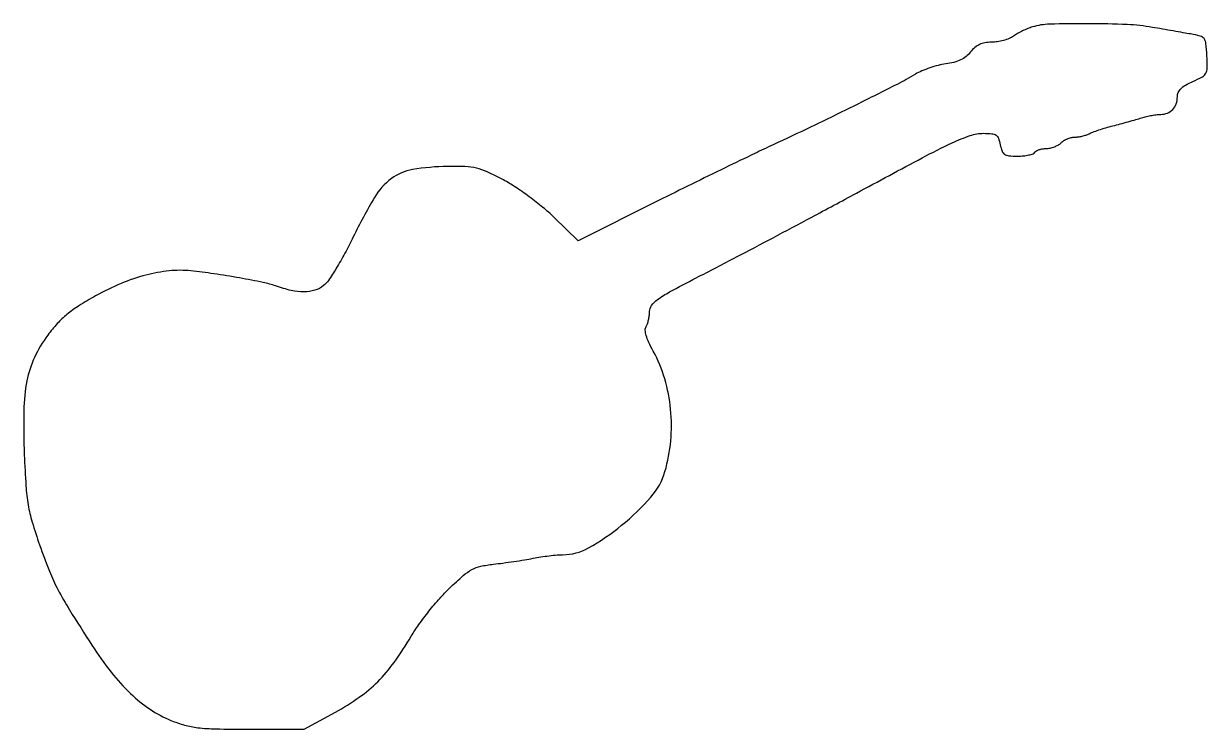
# Model space of a CAD drawing. Extents: x 0 to 312, y 0 to 186.
import ezdxf

# ---------------------------------------------------------------- set-up
doc = ezdxf.new("R2010")
doc.units = 0

msp = doc.modelspace()

# ---------------------------------------------------------------- linework, layer by layer
msp.add_lwpolyline([(265.818777, 185.018924, 0.024855), (264.625889, 184.593194, 0.014867), (263.252099, 183.976015, 0.014868), (261.917693, 183.278429, 0.024901), (260.846271, 182.604877, -0.055838), (259.71788, 181.989236, -0.029286), (258.202885, 181.471433, -0.028727), (256.569109, 181.117486, -0.038997), (255.065058, 181, 0.041068), (253.31791, 180.856254, 0.067481), (251.90256, 180.420083, 0.069552), (250.683794, 179.634459, 0.046585), (249.531962, 178.437624, -0.055358), (248.334655, 177.23634, -0.056711), (246.912121, 176.338225, -0.049885), (245.166966, 175.700869, -0.029754), (242.994397, 175.280818, 0.029425), (241.018408, 174.900121, 0.01923), (238.792104, 174.241536, 0.019354), (236.664246, 173.428978, 0.034711), (235, 172.577568, -0.018214), (230.173821, 169.904255, -0.002193), (219.300334, 164.448593, -0.002845), (207.575219, 158.712768, -0.004563), (197.5, 153.96773, 0.00448), (192.6801, 151.698716, 0.001148), (184.926837, 147.941596, 0.00117), (176.098807, 143.61301, 0.001188), (167.336042, 139.265067), (146.172084, 128.701134), (139.836042, 134.852422, 0.020364), (136.90126, 137.478181, 0.013139), (133.304962, 140.285921, 0.013211), (129.637674, 142.850058, 0.024169), (126.5, 144.711458, 0.013219), (122.222823, 146.834159, 0.049074), (119.385126, 147.825734, 0.04983), (116.430271, 148.237675, 0.013922), (111.757219, 148.289537, 0.037173), (102.577072, 147.451304, 0.119911), (96.98183, 145.058906, 0.098707), (92.511375, 140.07643, 0.020698), (86.937429, 129.704401, -0.010971), (84.742217, 125.421827, -0.013024), (82.477598, 121.481755, -0.011871), (80.413557, 118.271794, -0.077427), (79.11039, 116.872193, -0.092751), (76.799629, 115.664646, -0.072734), (73.998886, 115.237458, -0.057255), (70.605257, 115.606216, -0.029593), (66.5, 116.794668, 0.034928), (63.205811, 117.710386, 0.006424), (57.004105, 118.893196, 0.007311), (50.202991, 119.997672, 0.010479), (44.143541, 120.761607, 0.051784), (38.471579, 120.767155, 0.038658), (32.313888, 119.648067, 0.035104), (25.804997, 117.438711, 0.027323), (19.079939, 114.17316, 0.013763), (14.671102, 111.565009, 0.031194), (11.528065, 109.301693, 0.036134), (8.981957, 106.888054, 0.025866), (6.489126, 103.856232, 0.05033), (2.985698, 97.956249, 0.060424), (0.989497, 91.821236, 0.044185), (0.158519, 83.978391, 0.014264), (0.290423, 72.28464, 0.006686), (0.722739, 64.162814, 0.025533), (1.317543, 59.128537, 0.030175), (2.371238, 54.607785, 0.012177), (4.327047, 48.578515, 0.010199), (6.911001, 41.680774, 0.025504), (9.151736, 36.792663, 0.01936), (12.212117, 31.441798, 0.003883), (18.103272, 22.16961, 0.022647), (23.200899, 15.015005, 0.036149), (28.242157, 9.456229, 0.041758), (33.403467, 5.295707, 0.051231), (38.856579, 2.368785, 0.02999), (42.527306, 1.110341, 0.038957), (46.016081, 0.430553, 0.023698), (50.706145, 0.115014, 0.004545), (59.236299, 0.023735), (73.972597, 0), (82.236299, 4.527253, 0.028101), (88.499293, 8.430979, 0.043041), (93.390182, 12.547111, 0.040581), (97.699253, 17.621092, 0.021778), (102.200114, 24.5, -0.021456), (104.221174, 27.593239, -0.012649), (106.882476, 31.116259, -0.012642), (109.724178, 34.507006, -0.021081), (112.303229, 37.193649, -0.011464), (115.911202, 40.492985, -0.054704), (118.199137, 42.087025, -0.070616), (120.497702, 42.947545, -0.027033), (123.874903, 43.503549, 0.005909), (126.377956, 43.807744, 0.003863), (129.257399, 44.21493, 0.003885), (132.05813, 44.655352, 0.007423), (134.299221, 45.0599, -0.010048), (136.354992, 45.419864, -0.008243), (138.563839, 45.723846, -0.008344), (140.603714, 45.935912, -0.021729), (142.077738, 46, 0.129533), (148.914016, 47.80127, 0.041841), (157.634496, 53.753154, 0.042171), (165.350931, 61.188108, 0.109349), (169.045032, 67.920492, 0.048591), (170.569779, 75.982864, 0.046763), (170.539415, 84.294436, 0.047474), (168.977095, 92.331778, 0.053768), (165.960689, 99.581248, -0.016205), (164.769875, 101.929474, -0.03853), (164.080843, 103.760647, -0.054061), (163.835177, 105.151292, -0.159105), (164.071376, 106.081248, 0.058817), (164.417503, 106.803686, 0.025604), (164.710085, 107.828494, 0.024907), (164.91289, 108.961639, 0.030324), (164.984687, 110.03703, -0.157863), (165.523822, 111.66841, -0.078208), (167.086899, 113.22207, -0.032809), (170.272161, 115.222105, -0.004438), (177.25, 118.910125, 0.00101), (187.889489, 124.440448, 0.001351), (197.51916, 129.503755, 0.001272), (207.559537, 134.850417, 0.000755), (219.5, 141.27117, -0.001457), (236.798593, 150.541868, -0.012389), (244.677744, 154.487664, -0.02779), (249.466788, 156.422355, -0.082277), (252.953391, 157, -0.022338), (255.145119, 156.902035, -0.128054), (256.231027, 156.512946, -0.156514), (256.876281, 155.684133, -0.03842), (257.35, 154, 0.038955), (257.829521, 152.302199, 0.160445), (258.485113, 151.47693, 0.125761), (259.599907, 151.093721, 0.020224), (261.915983, 151, 0.023405), (263.47979, 151.073242, 0.030305), (264.898506, 151.29375, 0.031095), (266.01857, 151.612139, 0.171167), (266.5, 152, -0.128117), (266.90248, 152.384362, -0.046167), (267.632543, 152.70625, -0.042064), (268.535256, 152.926123, -0.038729), (269.487588, 153, 0.053948), (270.50481, 153.110074, 0.038575), (271.601711, 153.440625, 0.039121), (272.610236, 153.925325, 0.064887), (273.357143, 154.5, -0.058396), (274.084041, 155.074398, -0.038971), (275.028986, 155.559375, -0.039057), (276.034086, 155.890449, -0.060104), (276.94214, 156, 0.035328), (277.866978, 156.065427, 0.022672), (278.924746, 156.26512, 0.022775), (279.947771, 156.556494, 0.039101), (280.763569, 156.902536, -0.031605), (281.720873, 157.325623, -0.008201), (283.311798, 157.882236, -0.008307), (285.149826, 158.457945, -0.008389), (287, 158.970297, 0.002403), (288.947593, 159.484604, 0.001819), (291.080231, 160.067082, 0.001839), (293.078565, 160.62862, 0.004277), (294.570998, 161.067761, -0.015394), (295.891817, 161.424701, -0.012652), (297.321222, 161.726155, -0.012847), (298.649181, 161.936176, -0.032802), (299.620998, 162, 0.093576), (301.383835, 162.332833, 0.11039), (302.788859, 163.279913, 0.106876), (303.687681, 164.763006, 0.083168), (304, 166.627652, -0.101608), (304.235041, 167.772321, -0.096399), (304.904221, 168.756263, -0.067015), (306.117733, 169.674034, -0.024549), (308.044898, 170.639909, 0.020112), (310.582613, 171.883746, 0.144048), (311.541054, 172.835839, 0.126735), (311.892694, 174.210289, 0.014205), (311.794898, 177.462132, 0.012614), (311.521002, 180.72685, 0.134875), (311.035716, 181.952296, 0.16893), (310.03039, 182.626735, 0.022638), (307.5, 183.16854, -0.001165), (305.544234, 183.500224, -0.000479), (302.894818, 183.958515, -0.000474), (300.052882, 184.45569, -0.000609), (297.439805, 184.918665, 0.033509), (290.789578, 185.650331, 0.009854), (280.521541, 185.885292, 0.007964), (270.357992, 185.75562, 0.0662)], format="xyb", close=True)

doc.saveas('drawing.dxf')
